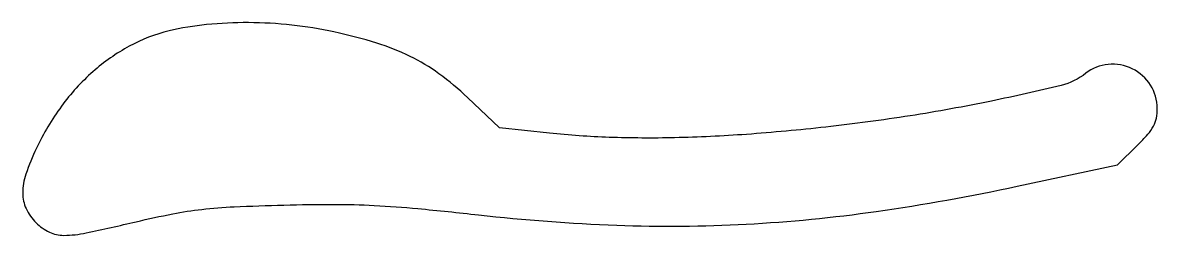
# Model space of a CAD drawing. Extents: x 0 to 243, y 0 to 46.
import ezdxf

# ---------------------------------------------------------------- set-up
doc = ezdxf.new("R2010")
doc.units = 0

msp = doc.modelspace()

# ---------------------------------------------------------------- linework, layer by layer
msp.add_lwpolyline([(31.401908, 44.071388, 0.065078), (22.903582, 40.796648, 0.057094), (15.111372, 35.329125, 0.053974), (8.379724, 27.912857, 0.046866), (3.019931, 18.880265, 0.028189), (0.768606, 13.332682, 0.080946), (0.077344, 9.247155, 0.111648), (0.803492, 5.942611, 0.086898), (2.923077, 2.923077, 0.084286), (5.800162, 0.881136, 0.114987), (8.892553, 0.189354, 0.050292), (13.65924, 0.712849, 0.005604), (24.339455, 3.1134, -0.009684), (32.21213, 4.815552, -0.02015), (38.417368, 5.774155, -0.016838), (45.340106, 6.324318, -0.004939), (56, 6.705623, -0.006699), (66.692485, 6.839057, -0.012442), (75.363678, 6.615266, -0.011038), (84.66949, 5.936965, -0.004157), (97.660036, 4.592223, 0.018435), (127.280658, 2.378536, 0.022735), (154.97257, 2.592664, 0.022427), (182.840022, 5.333618, 0.017138), (213, 10.733415), (234.5, 15.34822), (238.75, 19.542531, 0.01782), (240.957764, 21.882401, 0.056888), (242.180746, 23.643195, 0.074617), (242.795068, 25.355537, 0.048914), (243, 27.445344, 0.142571), (241.549754, 32.427999, 0.137601), (237.636478, 35.936012, 0.13831), (232.48635, 36.886396, 0.144525), (227.697499, 34.976693, -0.106934), (222.406526, 32.398261, -0.009012), (207.511201, 29.030202, -0.012168), (190.061745, 25.854616, -0.011219), (172, 23.433623, -0.009466), (155.035376, 21.870553, -0.012823), (139.661593, 21.142823, -0.014133), (125.657842, 21.235377, -0.018259), (112.836247, 22.152236), (102.172494, 23.30736), (95.336247, 29.774469, 0.031928), (89.195167, 34.882521, 0.043086), (83.014678, 38.619884, 0.039434), (75.867326, 41.465733, 0.021443), (66.721856, 43.871433, 0.026796), (57.70381, 45.333831, 0.025387), (48.416389, 45.858416, 0.026168), (39.450036, 45.439721, 0.034725)], format="xyb", close=True)

doc.saveas('drawing.dxf')
